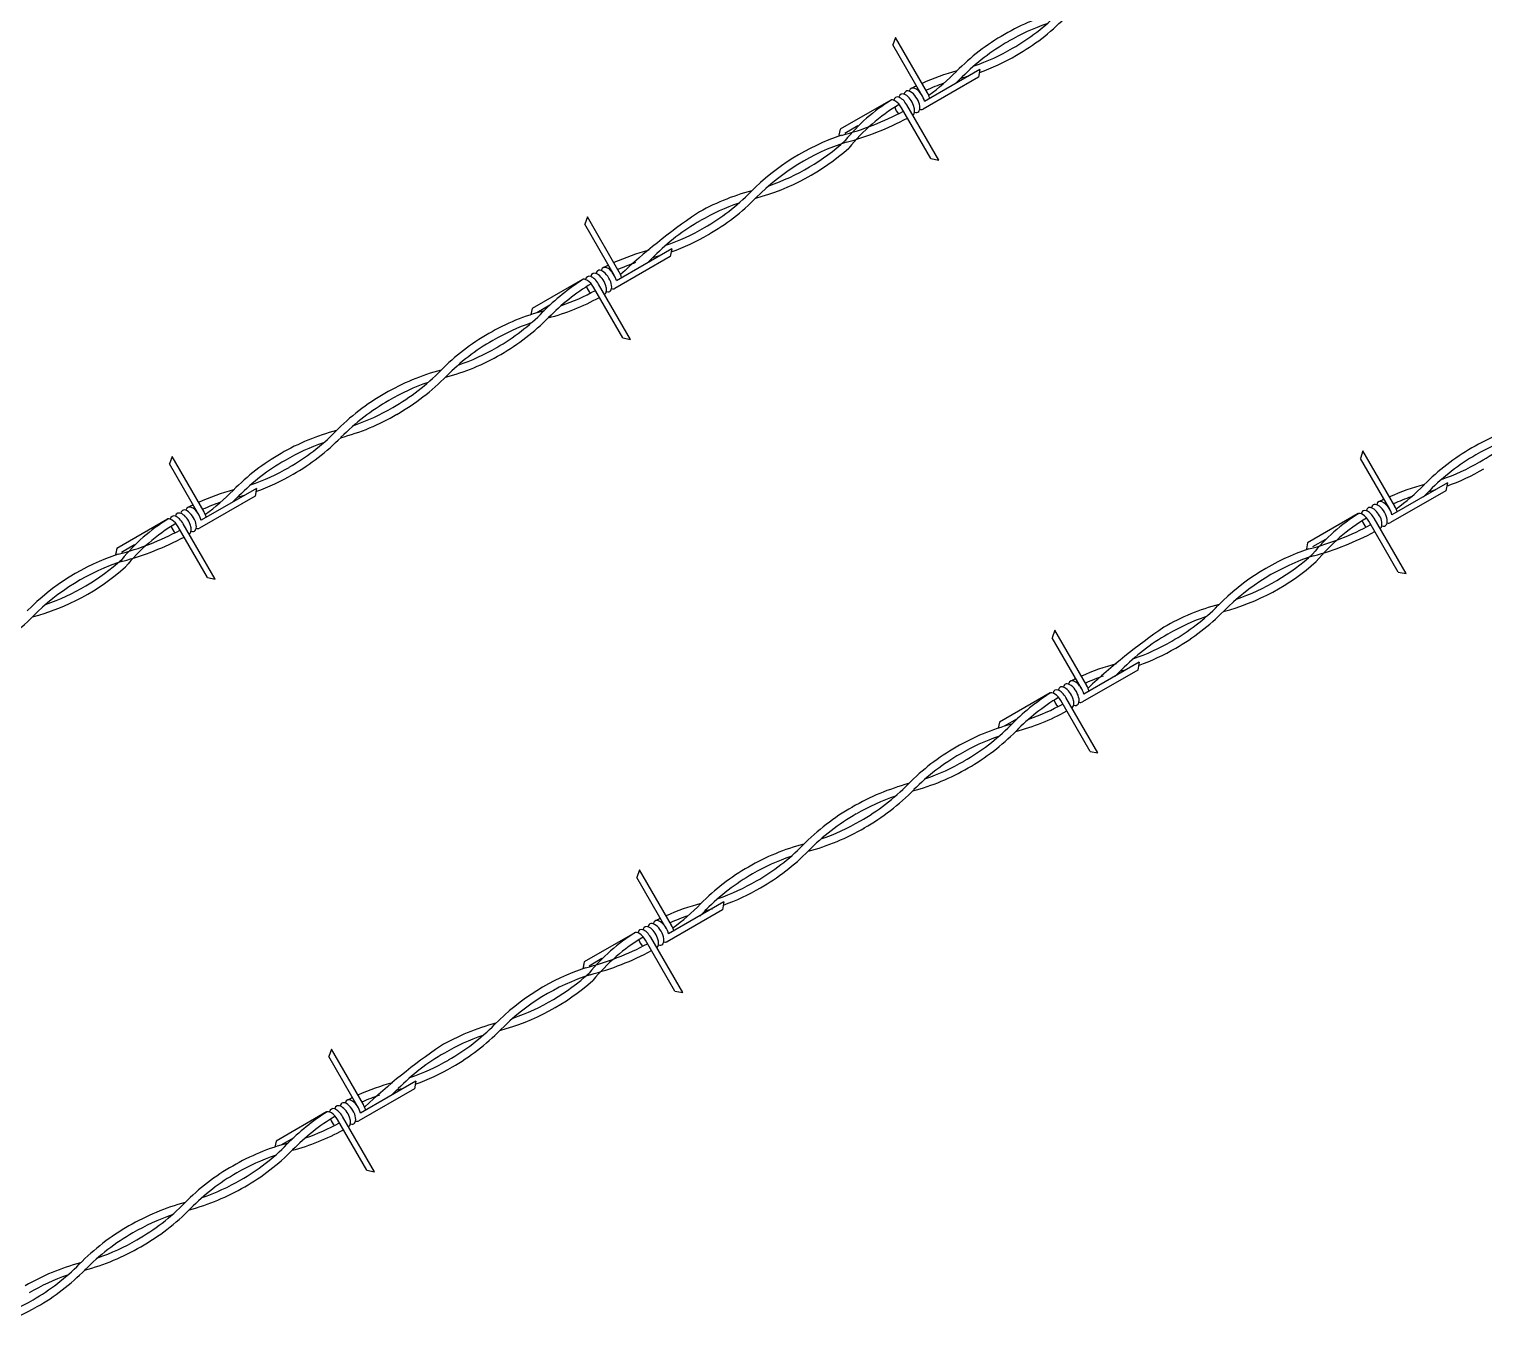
# Model space of a CAD drawing. Header units: millimetres. Extents: x -6623.4 to -6596.1, y -4703.2 to -4682.1.
# Drawn here: x -6611.124 to -6608.575, y -4694.939 to -4692.67 of the extents above; entities that cross this region are included whole.
import ezdxf

# ---------------------------------------------------------------- set-up
doc = ezdxf.new("R2010")
doc.units = ezdxf.units.MM
doc.header["$LTSCALE"] = 10
doc.layers.add('Termotécnica', color=7, linetype='Continuous')

msp = doc.modelspace()

# ---------------------------------------------------------------- linework, layer by layer
at = {"layer": 'Termotécnica', "color": 1}
for p, q in [((-6609.606, -4692.6849), (-6609.6105, -4692.698)), ((-6609.5591, -4692.7872), (-6609.6105, -4692.698)), ((-6609.55, -4692.7819), (-6609.606, -4692.6849)), ((-6609.4607, -4692.7546), (-6609.5577, -4692.8106)), ((-6609.458, -4692.741), (-6609.555, -4692.797)), ((-6609.458, -4692.741), (-6609.4607, -4692.7546)), ((-6609.6143, -4692.7948), (-6609.7029, -4692.846)), ((-6609.544, -4692.8973), (-6609.5954, -4692.8082)), ((-6609.5303, -4692.8999), (-6609.5863, -4692.8029)), ((-6609.7029, -4692.846), (-6609.7049, -4692.8565)), ((-6609.6718, -4692.8401), (-6609.6944, -4692.8532)), ((-6609.544, -4692.8973), (-6609.5303, -4692.8999)), ((-6610.1457, -4692.9991), (-6610.1502, -4693.0123)), ((-6610.0988, -4693.1014), (-6610.1502, -4693.0123)), ((-6610.0897, -4693.0961), (-6610.1457, -4692.9991)), ((-6609.9977, -4693.0552), (-6610.0947, -4693.1112)), ((-6609.9977, -4693.0552), (-6610.0004, -4693.0688)), ((-6610.0004, -4693.0688), (-6610.0974, -4693.1248)), ((-6610.154, -4693.109), (-6610.2426, -4693.1602)), ((-6610.07, -4693.2141), (-6610.126, -4693.1171)), ((-6610.0837, -4693.2115), (-6610.1351, -4693.1224)), ((-6610.2426, -4693.1602), (-6610.2446, -4693.1707)), ((-6610.2115, -4693.1543), (-6610.2341, -4693.1674)), ((-6610.0837, -4693.2115), (-6610.07, -4693.2141)), ((-6610.8731, -4693.4191), (-6610.8776, -4693.4322)), ((-6610.8171, -4693.5161), (-6610.8731, -4693.4191)), ((-6608.7872, -4693.4095), (-6608.7917, -4693.4227)), ((-6608.7403, -4693.5118), (-6608.7917, -4693.4227)), ((-6608.7312, -4693.5065), (-6608.7872, -4693.4095)), ((-6610.8262, -4693.5213), (-6610.8776, -4693.4322)), ((-6608.6393, -4693.4656), (-6608.7363, -4693.5216)), ((-6608.6393, -4693.4656), (-6608.6419, -4693.4792)), ((-6610.7278, -4693.4888), (-6610.8248, -4693.5448)), ((-6610.7252, -4693.4751), (-6610.8221, -4693.5311)), ((-6610.7252, -4693.4751), (-6610.7278, -4693.4888)), ((-6608.6419, -4693.4792), (-6608.7389, -4693.5352)), ((-6608.7955, -4693.5194), (-6608.8842, -4693.5706)), ((-6610.8814, -4693.529), (-6610.97, -4693.5802)), ((-6610.8111, -4693.6315), (-6610.8625, -4693.5423)), ((-6610.7975, -4693.6341), (-6610.8535, -4693.5371)), ((-6608.7252, -4693.6219), (-6608.7767, -4693.5328)), ((-6608.7116, -4693.6245), (-6608.7676, -4693.5275)), ((-6610.9389, -4693.5743), (-6610.9615, -4693.5873)), ((-6608.8842, -4693.5706), (-6608.8862, -4693.5811)), ((-6608.853, -4693.5647), (-6608.8756, -4693.5778)), ((-6610.9701, -4693.5799), (-6610.9724, -4693.5921)), ((-6610.97, -4693.5802), (-6610.9721, -4693.5907)), ((-6608.7252, -4693.6219), (-6608.7116, -4693.6245)), ((-6610.8111, -4693.6315), (-6610.7975, -4693.6341)), ((-6609.3269, -4693.7237), (-6609.3314, -4693.7369)), ((-6609.2709, -4693.8207), (-6609.3269, -4693.7237)), ((-6609.28, -4693.826), (-6609.3314, -4693.7369)), ((-6609.179, -4693.7798), (-6609.276, -4693.8358)), ((-6609.179, -4693.7798), (-6609.1816, -4693.7934)), ((-6609.1816, -4693.7934), (-6609.2786, -4693.8494)), ((-6609.3352, -4693.8336), (-6609.4239, -4693.8848)), ((-6609.2649, -4693.9361), (-6609.3164, -4693.847)), ((-6609.2513, -4693.9387), (-6609.3073, -4693.8417)), ((-6609.3927, -4693.8789), (-6609.4153, -4693.892)), ((-6609.4239, -4693.8848), (-6609.4259, -4693.8953)), ((-6609.2649, -4693.9361), (-6609.2513, -4693.9387)), ((-6610.0543, -4694.1437), (-6610.0589, -4694.1569)), ((-6610.0074, -4694.246), (-6610.0589, -4694.1569)), ((-6609.9983, -4694.2407), (-6610.0543, -4694.1437)), ((-6609.9064, -4694.1998), (-6610.0034, -4694.2558)), ((-6609.9064, -4694.1998), (-6609.909, -4694.2134)), ((-6609.909, -4694.2134), (-6610.006, -4694.2694)), ((-6610.0626, -4694.2536), (-6610.1513, -4694.3048)), ((-6609.9787, -4694.3587), (-6610.0347, -4694.2617)), ((-6609.9923, -4694.3561), (-6610.0438, -4694.267)), ((-6610.1513, -4694.3045), (-6610.1537, -4694.3168)), ((-6610.1513, -4694.3048), (-6610.1533, -4694.3153)), ((-6610.1201, -4694.2989), (-6610.1427, -4694.312)), ((-6609.9923, -4694.3561), (-6609.9787, -4694.3587)), ((-6610.594, -4694.4577), (-6610.5986, -4694.4708)), ((-6610.538, -4694.5547), (-6610.594, -4694.4577)), ((-6610.5471, -4694.5599), (-6610.5986, -4694.4708)), ((-6610.4461, -4694.5137), (-6610.5431, -4694.5697)), ((-6610.4461, -4694.5137), (-6610.4487, -4694.5273)), ((-6610.4487, -4694.5273), (-6610.5457, -4694.5833)), ((-6610.6024, -4694.5675), (-6610.691, -4694.6187)), ((-6610.5321, -4694.67), (-6610.5835, -4694.5809)), ((-6610.5184, -4694.6726), (-6610.5744, -4694.5756)), ((-6610.691, -4694.6187), (-6610.693, -4694.6292)), ((-6610.6599, -4694.6129), (-6610.6825, -4694.6259)), ((-6610.5321, -4694.67), (-6610.5184, -4694.6726))]:
    msp.add_line(p, q, dxfattribs=at)
at = {"layer": 'Termotécnica', "color": 2}
for centre, radius, start, end in [((-6609.2195, -4693.015), 0.3881, 104.7043, 120.249), ((-6609.5866, -4692.3792), 0.3741, 299.751, 315.4383), ((-6609.5866, -4692.3792), 0.3881, 299.751, 315.4383), ((-6609.2225, -4693.0167), 0.3881, 119.751, 135.4383), ((-6609.2195, -4693.015), 0.3741, 108.8959, 120.249), ((-6609.2225, -4693.0167), 0.3741, 119.751, 135.4383), ((-6609.5895, -4692.3809), 0.3741, 288.8959, 300.249), ((-6609.5895, -4692.3809), 0.3881, 289.6431, 300.249), ((-6609.3944, -4693.1321), 0.4021, 104.9745, 114.2364), ((-6609.7755, -4692.4721), 0.3881, 305.9421, 315.4383), ((-6609.7755, -4692.4721), 0.4021, 313.1226, 315.4383), ((-6609.5895, -4692.3809), 0.3881, 284.7043, 286.6418), ((-6609.3944, -4693.1321), 0.4021, 120.2403, 120.249), ((-6609.3944, -4693.1321), 0.4021, 115.7384, 116.8914), ((-6609.3944, -4693.1321), 0.3881, 109.0986, 114.0278), ((-6609.4462, -4693.0658), 0.3185, 121.6112, 141.1167), ((-6609.4284, -4693.0893), 0.3339, 120.8153, 140.9321), ((-6609.8232, -4692.3831), 0.4891, 284.5333, 298.2169), ((-6609.8262, -4692.3728), 0.5136, 285.0845, 298.0049), ((-6609.5733, -4693.238), 0.4021, 108.4369, 135.4383), ((-6609.9544, -4692.578), 0.4021, 284.9745, 311.5616), ((-6609.5733, -4693.238), 0.3881, 107.8842, 135.4383), ((-6609.9544, -4692.578), 0.3881, 289.0986, 312.116), ((-6609.7592, -4693.3292), 0.3881, 104.7043, 120.249), ((-6610.1263, -4692.6934), 0.3741, 299.751, 315.4383), ((-6609.7592, -4693.3292), 0.3741, 108.8959, 120.249), ((-6610.1263, -4692.6934), 0.3881, 299.751, 315.4383), ((-6609.3161, -4693.9251), 1.1291, 124.4429, 133.0836), ((-6609.7622, -4693.3309), 0.3741, 119.751, 135.4383), ((-6610.1292, -4692.6951), 0.3741, 288.8959, 300.249), ((-6610.1292, -4692.6951), 0.3881, 289.6431, 300.249), ((-6609.9341, -4693.4463), 0.4021, 104.9745, 114.2364), ((-6609.9341, -4693.4463), 0.4021, 115.7384, 116.8914), ((-6609.9341, -4693.4463), 0.3881, 109.0986, 114.0278), ((-6610.3152, -4692.7863), 0.4021, 313.1226, 315.4383), ((-6610.1292, -4692.6951), 0.3881, 284.7043, 286.6418), ((-6609.937, -4693.448), 0.4021, 122.4639, 135.4383), ((-6609.937, -4693.448), 0.3881, 121.3857, 135.4383), ((-6609.9341, -4693.4463), 0.4021, 120.2403, 120.249), ((-6610.3181, -4692.788), 0.4021, 284.9745, 298.7537), ((-6610.3181, -4692.788), 0.3881, 289.0986, 298.7136), ((-6610.1229, -4693.5392), 0.3881, 104.7043, 120.249), ((-6610.49, -4692.9034), 0.3741, 299.751, 315.4383), ((-6610.1229, -4693.5392), 0.3741, 108.8959, 120.249), ((-6610.49, -4692.9034), 0.3881, 299.751, 315.4383), ((-6610.1259, -4693.5409), 0.3881, 119.751, 135.4383), ((-6610.1259, -4693.5409), 0.3741, 119.751, 135.4383), ((-6610.4929, -4692.9051), 0.3881, 284.7043, 300.249), ((-6610.4929, -4692.9051), 0.3741, 288.8959, 300.249), ((-6610.2978, -4693.6563), 0.4021, 104.9745, 120.249), ((-6610.6789, -4692.9963), 0.3881, 299.751, 315.4383), ((-6610.2978, -4693.6563), 0.3881, 109.0986, 120.249), ((-6610.6789, -4692.9963), 0.4021, 299.751, 315.4383), ((-6610.3007, -4693.658), 0.4021, 119.751, 135.4383), ((-6610.3007, -4693.658), 0.3881, 119.751, 135.4383), ((-6610.6818, -4692.998), 0.4021, 284.9745, 300.249), ((-6610.6818, -4692.998), 0.3881, 289.0986, 300.249), ((-6608.4008, -4693.7396), 0.3881, 104.7043, 120.249), ((-6608.7679, -4693.1038), 0.3741, 299.751, 315.4383), ((-6610.4867, -4693.7492), 0.3881, 104.7043, 120.249), ((-6610.4867, -4693.7492), 0.3741, 108.8959, 120.249), ((-6610.8537, -4693.1134), 0.3741, 299.751, 315.4383), ((-6610.8537, -4693.1134), 0.3881, 299.751, 315.4383), ((-6608.4008, -4693.7396), 0.3741, 108.8959, 120.249), ((-6610.4896, -4693.7509), 0.3881, 119.751, 135.4383), ((-6608.4037, -4693.7413), 0.3881, 119.751, 135.4383), ((-6608.4037, -4693.7413), 0.3741, 119.751, 135.4383), ((-6610.4896, -4693.7509), 0.3741, 119.751, 135.4383), ((-6610.8567, -4693.1151), 0.3741, 288.8959, 300.249), ((-6608.7708, -4693.1055), 0.3741, 288.8959, 300.249), ((-6608.7708, -4693.1055), 0.3881, 289.6431, 300.249), ((-6610.8567, -4693.1151), 0.3881, 289.6431, 300.249), ((-6608.5756, -4693.8567), 0.4021, 104.9745, 114.2364), ((-6608.9567, -4693.1967), 0.3881, 305.9421, 315.4383), ((-6610.6615, -4693.8663), 0.4021, 104.9745, 114.2364), ((-6610.6615, -4693.8663), 0.3881, 109.0986, 114.0278), ((-6611.0426, -4693.2063), 0.3881, 305.9421, 315.4383), ((-6611.0426, -4693.2063), 0.4021, 313.1226, 315.4383), ((-6610.8567, -4693.1151), 0.3881, 284.7043, 286.6418), ((-6608.5756, -4693.8567), 0.4021, 115.7384, 116.8914), ((-6608.5756, -4693.8567), 0.3881, 109.0986, 114.0278), ((-6608.9567, -4693.1967), 0.4021, 313.1226, 315.4383), ((-6608.7708, -4693.1055), 0.3881, 284.7043, 286.6418), ((-6610.6615, -4693.8663), 0.4021, 120.2403, 120.249), ((-6610.6615, -4693.8663), 0.4021, 115.7384, 116.8914), ((-6608.6274, -4693.7904), 0.3185, 121.6112, 141.1167), ((-6608.5756, -4693.8567), 0.4021, 120.2403, 120.249), ((-6611.0845, -4693.1292), 0.4759, 284.2147, 298.2698), ((-6610.7098, -4693.8048), 0.3244, 121.6865, 140.8009), ((-6610.6923, -4693.828), 0.3394, 120.8812, 140.6423), ((-6609.0044, -4693.1077), 0.4891, 284.5333, 298.2169), ((-6608.6096, -4693.8139), 0.3339, 120.8153, 140.9321), ((-6611.0855, -4693.1233), 0.4955, 284.7183, 298.1035), ((-6609.0074, -4693.0974), 0.5136, 285.0845, 298.0049), ((-6610.8404, -4693.9719), 0.4021, 108.4369, 135.4383), ((-6611.2215, -4693.3119), 0.3881, 289.0986, 312.116), ((-6608.7545, -4693.9626), 0.4021, 108.4369, 135.4383), ((-6608.7545, -4693.9626), 0.3881, 107.8842, 135.4383), ((-6609.1356, -4693.3026), 0.3881, 289.0986, 312.116), ((-6611.2215, -4693.3119), 0.4021, 284.9745, 311.5616), ((-6610.8404, -4693.9719), 0.3881, 107.8842, 135.4383), ((-6609.1356, -4693.3026), 0.4021, 284.9745, 311.5616), ((-6611.3935, -4693.4273), 0.3881, 299.751, 315.4383), ((-6608.9405, -4694.0538), 0.3881, 104.7043, 120.249), ((-6608.9405, -4694.0538), 0.3741, 108.8959, 120.249), ((-6609.3076, -4693.418), 0.3741, 299.751, 315.4383), ((-6609.3076, -4693.418), 0.3881, 299.751, 315.4383), ((-6608.4974, -4694.6497), 1.1291, 124.4429, 133.0836), ((-6608.9434, -4694.0555), 0.3741, 119.751, 135.4383), ((-6609.3105, -4693.4197), 0.3741, 288.8959, 300.249), ((-6609.3105, -4693.4197), 0.3881, 289.6431, 300.249), ((-6609.1153, -4694.1709), 0.4021, 104.9745, 114.2364), ((-6609.1153, -4694.1709), 0.3881, 109.0986, 114.0278), ((-6609.4964, -4693.5109), 0.4021, 313.1226, 315.4383), ((-6609.3105, -4693.4197), 0.3881, 284.7043, 286.6418), ((-6609.1153, -4694.1709), 0.4021, 120.2403, 120.249), ((-6609.1153, -4694.1709), 0.4021, 115.7384, 116.8914), ((-6609.1182, -4694.1726), 0.4021, 122.4639, 135.4383), ((-6609.1182, -4694.1726), 0.3881, 121.3857, 135.4383), ((-6609.4993, -4693.5126), 0.3881, 289.0986, 298.7136), ((-6609.4993, -4693.5126), 0.4021, 284.9745, 298.7537), ((-6609.3042, -4694.2638), 0.3881, 104.7043, 120.249), ((-6609.6713, -4693.628), 0.3741, 299.751, 315.4383), ((-6609.6713, -4693.628), 0.3881, 299.751, 315.4383), ((-6609.3071, -4694.2655), 0.3881, 119.751, 135.4383), ((-6609.3042, -4694.2638), 0.3741, 108.8959, 120.249), ((-6609.3071, -4694.2655), 0.3741, 119.751, 135.4383), ((-6609.6742, -4693.6297), 0.3741, 288.8959, 300.249), ((-6609.6742, -4693.6297), 0.3881, 284.7043, 300.249), ((-6609.479, -4694.3809), 0.4021, 104.9745, 120.249), ((-6609.8601, -4693.7209), 0.3881, 299.751, 315.4383), ((-6609.8601, -4693.7209), 0.4021, 299.751, 315.4383), ((-6609.482, -4694.3826), 0.4021, 119.751, 135.4383), ((-6609.479, -4694.3809), 0.3881, 109.0986, 120.249), ((-6609.482, -4694.3826), 0.3881, 119.751, 135.4383), ((-6609.863, -4693.7226), 0.3881, 289.0986, 300.249), ((-6609.863, -4693.7226), 0.4021, 284.9745, 300.249), ((-6609.6679, -4694.4738), 0.3881, 104.7043, 120.249), ((-6610.035, -4693.838), 0.3741, 299.751, 315.4383), ((-6610.035, -4693.838), 0.3881, 299.751, 315.4383), ((-6609.6679, -4694.4738), 0.3741, 108.8959, 120.249), ((-6609.6708, -4694.4755), 0.3881, 119.751, 135.4383), ((-6609.6708, -4694.4755), 0.3741, 119.751, 135.4383), ((-6610.0379, -4693.8397), 0.3741, 288.8959, 300.249), ((-6610.0379, -4693.8397), 0.3881, 289.6431, 300.249), ((-6609.8428, -4694.5909), 0.4021, 104.9745, 114.2364), ((-6610.2238, -4693.9309), 0.3881, 305.9421, 315.4383), ((-6610.2238, -4693.9309), 0.4021, 313.1226, 315.4383), ((-6610.0379, -4693.8397), 0.3881, 284.7043, 286.6418), ((-6609.8428, -4694.5909), 0.4021, 115.7384, 116.8914), ((-6609.8428, -4694.5909), 0.3881, 109.0986, 114.0278), ((-6609.8911, -4694.5294), 0.3244, 121.6865, 140.8009), ((-6609.8736, -4694.5526), 0.3394, 120.8812, 140.6423), ((-6609.8428, -4694.5909), 0.4021, 120.2403, 120.249), ((-6610.2657, -4693.8538), 0.4759, 284.2147, 298.2698), ((-6610.2668, -4693.848), 0.4955, 284.7183, 298.1035), ((-6610.0217, -4694.6966), 0.4021, 108.4369, 135.4383), ((-6610.4028, -4694.0365), 0.4021, 284.9745, 311.5616), ((-6610.0217, -4694.6966), 0.3881, 107.8842, 135.4383), ((-6610.4028, -4694.0365), 0.3881, 289.0986, 312.116), ((-6610.2076, -4694.7877), 0.3881, 104.7043, 120.249), ((-6610.5747, -4694.1519), 0.3741, 299.751, 315.4383), ((-6610.2076, -4694.7877), 0.3741, 108.8959, 120.249), ((-6610.5747, -4694.1519), 0.3881, 299.751, 315.4383), ((-6609.7645, -4695.3836), 1.1291, 124.4429, 133.0836), ((-6610.2105, -4694.7894), 0.3741, 119.751, 135.4383), ((-6610.5776, -4694.1536), 0.3741, 288.8959, 300.249), ((-6610.5776, -4694.1536), 0.3881, 289.6431, 300.249), ((-6610.3825, -4694.9049), 0.4021, 104.9745, 114.2364), ((-6610.3825, -4694.9049), 0.4021, 115.7384, 116.8914), ((-6610.3825, -4694.9049), 0.3881, 109.0986, 114.0278), ((-6610.7636, -4694.2448), 0.4021, 313.1226, 315.4383), ((-6610.5776, -4694.1536), 0.3881, 284.7043, 286.6418), ((-6610.3854, -4694.9065), 0.4021, 122.4639, 135.4383), ((-6610.3825, -4694.9049), 0.4021, 120.2403, 120.249), ((-6610.3854, -4694.9065), 0.3881, 121.3857, 135.4383), ((-6610.7665, -4694.2465), 0.3881, 289.0986, 298.7136), ((-6610.7665, -4694.2465), 0.4021, 284.9745, 298.7537), ((-6610.5713, -4694.9977), 0.3881, 104.7043, 120.249), ((-6610.5713, -4694.9977), 0.3741, 108.8959, 120.249), ((-6610.9384, -4694.3619), 0.3741, 299.751, 315.4383), ((-6610.9384, -4694.3619), 0.3881, 299.751, 315.4383), ((-6610.5743, -4694.9994), 0.3881, 119.751, 135.4383), ((-6610.5743, -4694.9994), 0.3741, 119.751, 135.4383), ((-6610.9413, -4694.3636), 0.3741, 288.8959, 300.249), ((-6610.9413, -4694.3636), 0.3881, 284.7043, 300.249), ((-6610.7462, -4695.1149), 0.4021, 104.9745, 120.249), ((-6610.7462, -4695.1149), 0.3881, 109.0986, 120.249), ((-6611.1273, -4694.4548), 0.3881, 299.751, 315.4383), ((-6611.1273, -4694.4548), 0.4021, 299.751, 315.4383), ((-6610.7491, -4695.1165), 0.4021, 119.751, 135.4383), ((-6610.7491, -4695.1165), 0.3881, 119.751, 135.4383), ((-6611.1302, -4694.4565), 0.3881, 289.0986, 300.249), ((-6611.1302, -4694.4565), 0.4021, 284.9745, 300.249), ((-6610.935, -4695.2077), 0.3881, 104.7043, 120.249), ((-6611.3021, -4694.5719), 0.3741, 299.751, 315.4383), ((-6611.3021, -4694.5719), 0.3881, 299.751, 315.4383), ((-6610.935, -4695.2077), 0.3741, 108.8959, 120.249), ((-6611.305, -4694.5736), 0.3741, 288.8959, 300.249), ((-6611.305, -4694.5736), 0.3881, 289.6431, 300.249)]:
    msp.add_arc(centre, radius, start, end, dxfattribs=at)
at = {"layer": 'Termotécnica', "color": 1}
for centre, ratio, start_param, end_param in [((-6609.5863, -4692.8029), 0.500279, 3.144867, 6.803235), ((-6609.5772, -4692.7977), 0.500279, 2.626113, 6.803235), ((-6609.5682, -4692.7924), 0.500279, 4.188772, 6.809856), ((-6609.5591, -4692.7872), 0.499645, 4.191845, 4.749848), ((-6609.6045, -4692.8134), 0.500279, 4.712376, 6.305766), ((-6609.5954, -4692.8082), 0.500279, 4.712376, 6.806742), ((-6609.5682, -4692.7924), 0.500279, 2.623704, 3.141593), ((-6610.1169, -4693.1119), 0.500279, 2.626113, 6.803235), ((-6610.1079, -4693.1066), 0.500279, 4.188772, 6.809856), ((-6610.1442, -4693.1276), 0.500279, 4.712376, 6.305766), ((-6610.1351, -4693.1224), 0.500279, 4.712376, 6.806742), ((-6610.126, -4693.1171), 0.500279, 3.144867, 6.803235), ((-6610.0988, -4693.1014), 0.499645, 4.191845, 4.749848), ((-6610.1079, -4693.1066), 0.500279, 2.623704, 3.141593), ((-6608.7494, -4693.517), 0.500279, 4.188772, 6.809856), ((-6610.8626, -4693.5424), 0.500279, 4.712376, 6.806742), ((-6610.8535, -4693.5371), 0.500279, 3.144867, 6.803235), ((-6610.8444, -4693.5319), 0.500279, 2.626113, 6.803235), ((-6610.8353, -4693.5266), 0.500279, 4.188772, 6.809856), ((-6610.8262, -4693.5214), 0.499645, 4.191845, 4.749848), ((-6608.7858, -4693.538), 0.500279, 4.712376, 6.305766), ((-6608.7767, -4693.5328), 0.500279, 4.712376, 6.806742), ((-6608.7676, -4693.5275), 0.500279, 3.144867, 6.803235), ((-6608.7585, -4693.5223), 0.500279, 2.626113, 6.803235), ((-6608.7403, -4693.5118), 0.499645, 4.191845, 4.749848), ((-6610.8716, -4693.5476), 0.500279, 4.712376, 6.305766), ((-6610.8353, -4693.5266), 0.500279, 2.623704, 3.141593), ((-6608.7494, -4693.517), 0.500279, 2.623704, 3.141593), ((-6609.3164, -4693.847), 0.500279, 4.712376, 6.806742), ((-6609.3073, -4693.8417), 0.500279, 3.144867, 6.803235), ((-6609.2982, -4693.8365), 0.500279, 2.626113, 6.803235), ((-6609.2891, -4693.8312), 0.500279, 4.188772, 6.809856), ((-6609.28, -4693.826), 0.499645, 4.191845, 4.749848), ((-6609.3255, -4693.8522), 0.500279, 4.712376, 6.305766), ((-6609.2891, -4693.8312), 0.500279, 2.623704, 3.141593), ((-6610.0256, -4694.2565), 0.500279, 2.626113, 6.803235), ((-6610.0165, -4694.2512), 0.500279, 4.188772, 6.809856), ((-6610.0529, -4694.2722), 0.500279, 4.712376, 6.305766), ((-6610.0438, -4694.267), 0.500279, 4.712376, 6.806742), ((-6610.0347, -4694.2617), 0.500279, 3.144867, 6.803235), ((-6610.0074, -4694.246), 0.499645, 4.191845, 4.749848), ((-6610.0165, -4694.2512), 0.500279, 2.623704, 3.141593), ((-6610.5926, -4694.5862), 0.500279, 4.712376, 6.305766), ((-6610.5835, -4694.5809), 0.500279, 4.712376, 6.806742), ((-6610.5744, -4694.5757), 0.500279, 3.144867, 6.803235), ((-6610.5653, -4694.5704), 0.500279, 2.626113, 6.803235), ((-6610.5562, -4694.5652), 0.500279, 4.188772, 6.809856), ((-6610.5471, -4694.5599), 0.499645, 4.191845, 4.749848), ((-6610.5562, -4694.5652), 0.500279, 2.623704, 3.141593)]:
    msp.add_ellipse(centre, major_axis=(-0.0105, 0.0182), ratio=ratio, start_param=start_param, end_param=end_param, dxfattribs=at)
at = {"layer": 'Termotécnica', "color": 2}
for centre in [(-6609.5954, -4692.8082), (-6610.1351, -4693.1224), (-6610.8626, -4693.5424), (-6608.7767, -4693.5328), (-6609.3164, -4693.847), (-6610.0438, -4694.267), (-6610.5835, -4694.5809)]:
    msp.add_ellipse(centre, major_axis=(-0.0105, 0.0182), ratio=0.500279, start_param=1.248185, end_param=1.892895, dxfattribs=at)

doc.saveas('drawing.dxf')
